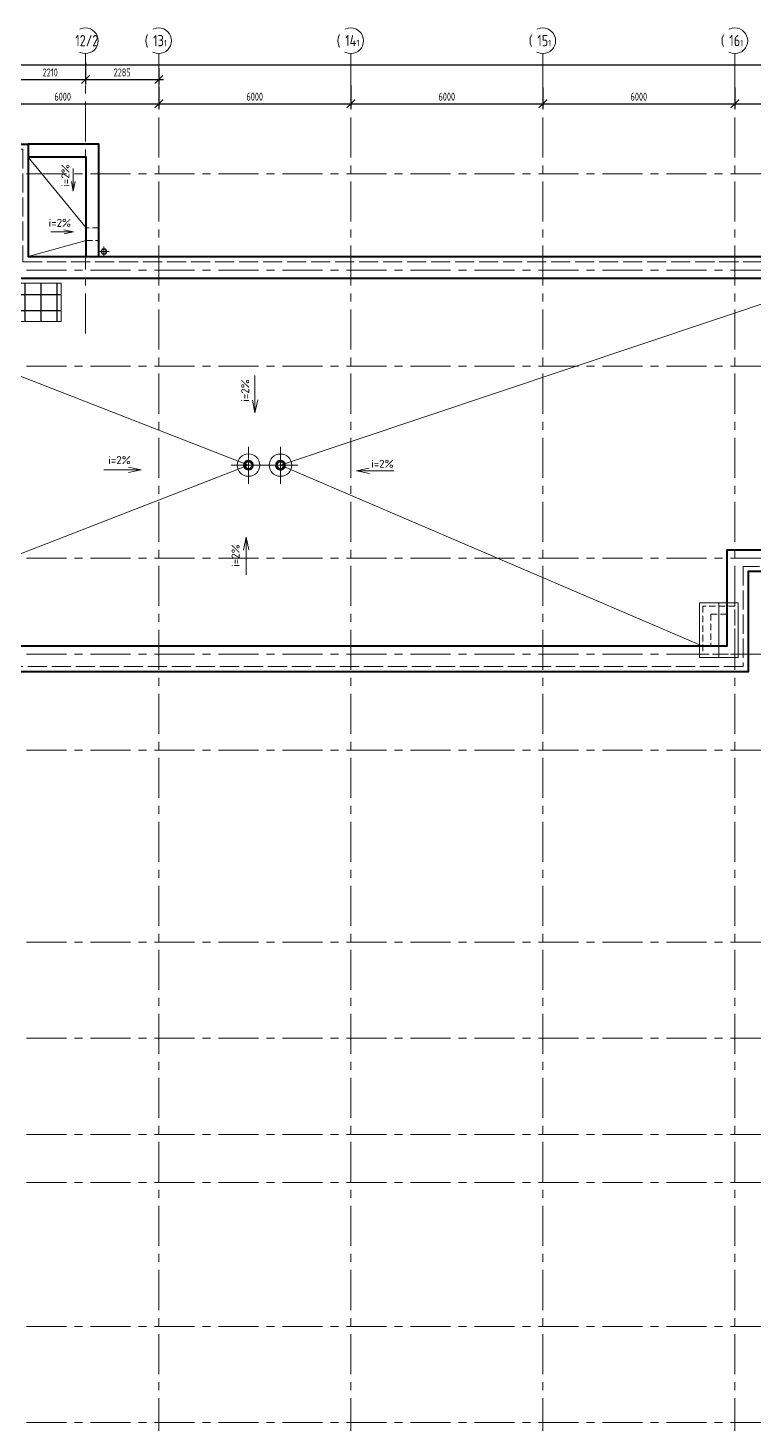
# Model space of a CAD drawing. Header units: millimetres. Extents: x -265044 to 366616, y 0 to 292181.
# Drawn here: x 226495 to 249181, y 91550 to 135163 of the extents above; entities that cross this region are included whole.
import ezdxf

# ---------------------------------------------------------------- set-up
doc = ezdxf.new("R2010")
doc.units = ezdxf.units.MM
doc.header["$MEASUREMENT"] = 0
doc.header["$PDMODE"] = 3
doc.header["$PDSIZE"] = -4
for name, pattern in [('ACAD_ISO02W100', [15, 12, -3]), ('CENTER', [2, 1.25, -0.25, 0.25, -0.25]), ('HIDDEN', [6, 4, -2])]:
    doc.linetypes.add(name, pattern=pattern)
doc.layers.get('0').update_dxf_attribs({"color": 250, "lineweight": 9})
doc.layers.get('Defpoints').update_dxf_attribs({"color": 6})
for name, color, linetype, lineweight in [('18_АР_Водостоки', 7, 'Continuous', 18), ('АР_Навесной фасад', 5, 'Continuous', 5), ('АР_Оси', 193, 'Continuous', 9), ('АР_Оси размеры', 164, 'Continuous', 9), ('АР_тонкая линия', 250, 'Continuous', 0), ('ОБОРУДОВАНИЕ', 253, 'Continuous', 5), ('перекр 0.3', 181, 'Continuous', 30), ('Подвал', 250, 'Continuous', 30), ('пунктир', 251, 'Continuous', 13)]:
    doc.layers.add(name, color=color, linetype=linetype, lineweight=lineweight)
doc.layers.add('АР_Кровля дорожки', color=6, linetype='Continuous')
doc.styles.get("Standard").update_dxf_attribs({"font": 'isocpeur.ttf'})
doc.styles.add('ГОСТ 2.304', font='isocpeur.ttf', dxfattribs={"width": 0.7})
doc.dimstyles.new('СПДС', dxfattribs={"dimscale": 100, "dimtxt": 2.5, "dimasz": 2.5, "dimexe": 1.5, "dimexo": 0, "dimgap": 1, "dimtad": 1, "dimdec": 0, "dimrnd": 1, "dimtxsty": 'ГОСТ 2.304', "dimblk": 'OBLIQUE', "dimcen": 2.5, "dimdle": 1.5, "dimadec": 0, "dimazin": 2, "dimtfac": 0.75, "dimtdec": 0, "dimtmove": 1, "dimatfit": 3, "dimfxl": 1, "dimtolj": 1, "dimarcsym": 1})

# ---------------------------------------------------------------- blocks, each defined once
blk = doc.blocks.new('_Oblique')
at = {"color": 8, "linetype": 'ByBlock', "lineweight": -2}
blk.add_line((-0.5, -0.5), (0.5, 0.5), dxfattribs=at)
blk = doc.blocks.new('*D471')
at = {"layer": 'Defpoints', "color": 0, "lineweight": 13, "ltscale": 100, "transparency": 16777216}
for p in [(224581, 133252), (230581, 133326), (230581, 132791)]:
    blk.add_point(p, dxfattribs=at)
at = {"layer": 'АР_Оси размеры', "color": 8, "lineweight": -2, "ltscale": 100, "transparency": 16777216}
for p, q in [((224581, 133252), (224581, 132641)), ((230581, 133326), (230581, 132641)), ((224431, 132791), (230731, 132791))]:
    blk.add_line(p, q, dxfattribs=at)
at = {"layer": 'АР_Оси размеры', "color": 8, "lineweight": -2, "ltscale": 100, "transparency": 16777216, "xscale": 250, "yscale": 250, "zscale": 250, "rotation": 180}
blk.add_blockref('_Oblique', (224581, 132791), dxfattribs=at)
at = {"layer": 'АР_Оси размеры', "color": 8, "lineweight": -2, "ltscale": 100, "transparency": 16777216, "xscale": 250, "yscale": 250, "zscale": 250}
blk.add_blockref('_Oblique', (230581, 132791), dxfattribs=at)
at = {"layer": 'АР_Оси размеры', "color": 8, "ltscale": 100, "transparency": 16777216, "insert": (227581, 133016), "char_height": 250, "attachment_point": 5, "style": 'ГОСТ 2.304'}
blk.add_mtext('\\A1;6000', dxfattribs=at)
blk = doc.blocks.new('*D472')
at = {"layer": 'Defpoints', "color": 0, "lineweight": 13, "ltscale": 100, "transparency": 16777216}
for p in [(230581, 133326), (236581, 133363), (236581, 132791)]:
    blk.add_point(p, dxfattribs=at)
at = {"layer": 'АР_Оси размеры', "color": 8, "lineweight": -2, "ltscale": 100, "transparency": 16777216}
for p, q in [((230581, 133326), (230581, 132641)), ((236581, 133363), (236581, 132641)), ((230431, 132791), (236731, 132791))]:
    blk.add_line(p, q, dxfattribs=at)
at = {"layer": 'АР_Оси размеры', "color": 8, "lineweight": -2, "ltscale": 100, "transparency": 16777216, "xscale": 250, "yscale": 250, "zscale": 250, "rotation": 180}
blk.add_blockref('_Oblique', (230581, 132791), dxfattribs=at)
at = {"layer": 'АР_Оси размеры', "color": 8, "lineweight": -2, "ltscale": 100, "transparency": 16777216, "xscale": 250, "yscale": 250, "zscale": 250}
blk.add_blockref('_Oblique', (236581, 132791), dxfattribs=at)
at = {"layer": 'АР_Оси размеры', "color": 8, "ltscale": 100, "transparency": 16777216, "insert": (233581, 133016), "char_height": 250, "attachment_point": 5, "style": 'ГОСТ 2.304'}
blk.add_mtext('\\A1;6000', dxfattribs=at)
blk = doc.blocks.new('*D473')
at = {"layer": 'Defpoints', "color": 0, "lineweight": 13, "ltscale": 100, "transparency": 16777216}
for p in [(236581, 133363), (242581, 133293), (242581, 132791)]:
    blk.add_point(p, dxfattribs=at)
at = {"layer": 'АР_Оси размеры', "color": 8, "lineweight": -2, "ltscale": 100, "transparency": 16777216}
for p, q in [((236581, 133363), (236581, 132641)), ((242581, 133293), (242581, 132641)), ((236431, 132791), (242731, 132791))]:
    blk.add_line(p, q, dxfattribs=at)
at = {"layer": 'АР_Оси размеры', "color": 8, "lineweight": -2, "ltscale": 100, "transparency": 16777216, "xscale": 250, "yscale": 250, "zscale": 250, "rotation": 180}
blk.add_blockref('_Oblique', (236581, 132791), dxfattribs=at)
at = {"layer": 'АР_Оси размеры', "color": 8, "lineweight": -2, "ltscale": 100, "transparency": 16777216, "xscale": 250, "yscale": 250, "zscale": 250}
blk.add_blockref('_Oblique', (242581, 132791), dxfattribs=at)
at = {"layer": 'АР_Оси размеры', "color": 8, "ltscale": 100, "transparency": 16777216, "insert": (239581, 133016), "char_height": 250, "attachment_point": 5, "style": 'ГОСТ 2.304'}
blk.add_mtext('\\A1;6000', dxfattribs=at)
blk = doc.blocks.new('*D474')
at = {"layer": 'Defpoints', "color": 0, "lineweight": 13, "ltscale": 100, "transparency": 16777216}
for p in [(242581, 133293), (248581, 133292), (248581, 132791)]:
    blk.add_point(p, dxfattribs=at)
at = {"layer": 'АР_Оси размеры', "color": 8, "lineweight": -2, "ltscale": 100, "transparency": 16777216}
for p, q in [((242581, 133293), (242581, 132641)), ((248581, 133292), (248581, 132641)), ((242431, 132791), (248731, 132791))]:
    blk.add_line(p, q, dxfattribs=at)
at = {"layer": 'АР_Оси размеры', "color": 8, "lineweight": -2, "ltscale": 100, "transparency": 16777216, "xscale": 250, "yscale": 250, "zscale": 250, "rotation": 180}
blk.add_blockref('_Oblique', (242581, 132791), dxfattribs=at)
at = {"layer": 'АР_Оси размеры', "color": 8, "lineweight": -2, "ltscale": 100, "transparency": 16777216, "xscale": 250, "yscale": 250, "zscale": 250}
blk.add_blockref('_Oblique', (248581, 132791), dxfattribs=at)
at = {"layer": 'АР_Оси размеры', "color": 8, "ltscale": 100, "transparency": 16777216, "insert": (245581, 133016), "char_height": 250, "attachment_point": 5, "style": 'ГОСТ 2.304'}
blk.add_mtext('\\A1;6000', dxfattribs=at)
blk = doc.blocks.new('*D475')
at = {"layer": 'Defpoints', "color": 0, "lineweight": 13, "ltscale": 100, "transparency": 16777216}
for p in [(248581, 133292), (252091, 133329), (252091, 132791)]:
    blk.add_point(p, dxfattribs=at)
at = {"layer": 'АР_Оси размеры', "color": 8, "lineweight": -2, "ltscale": 100, "transparency": 16777216}
for p, q in [((248581, 133292), (248581, 132641)), ((252091, 133329), (252091, 132641)), ((248431, 132791), (252241, 132791))]:
    blk.add_line(p, q, dxfattribs=at)
at = {"layer": 'АР_Оси размеры', "color": 8, "lineweight": -2, "ltscale": 100, "transparency": 16777216, "xscale": 250, "yscale": 250, "zscale": 250, "rotation": 180}
blk.add_blockref('_Oblique', (248581, 132791), dxfattribs=at)
at = {"layer": 'АР_Оси размеры', "color": 8, "lineweight": -2, "ltscale": 100, "transparency": 16777216, "xscale": 250, "yscale": 250, "zscale": 250}
blk.add_blockref('_Oblique', (252091, 132791), dxfattribs=at)
at = {"layer": 'АР_Оси размеры', "color": 8, "ltscale": 100, "transparency": 16777216, "insert": (250336, 133016), "char_height": 250, "attachment_point": 5, "style": 'ГОСТ 2.304'}
blk.add_mtext('\\A1;3510', dxfattribs=at)
blk = doc.blocks.new('*D477')
at = {"layer": 'Defpoints', "color": 0, "lineweight": 13, "ltscale": 100, "transparency": 16777216}
for p in [(228296, 134088), (226086, 133566), (228296, 133547)]:
    blk.add_point(p, dxfattribs=at)
at = {"layer": 'АР_Оси размеры', "color": 8, "lineweight": -2, "ltscale": 100, "transparency": 16777216}
for p, q in [((228296, 134088), (228296, 133397)), ((225936, 133547), (228446, 133547)), ((226086, 133566), (226086, 133397))]:
    blk.add_line(p, q, dxfattribs=at)
at = {"layer": 'АР_Оси размеры', "color": 8, "lineweight": -2, "ltscale": 100, "transparency": 16777216, "xscale": 250, "yscale": 250, "zscale": 250, "rotation": 180}
blk.add_blockref('_Oblique', (226086, 133547), dxfattribs=at)
at = {"layer": 'АР_Оси размеры', "color": 8, "lineweight": -2, "ltscale": 100, "transparency": 16777216, "xscale": 250, "yscale": 250, "zscale": 250}
blk.add_blockref('_Oblique', (228296, 133547), dxfattribs=at)
at = {"layer": 'АР_Оси размеры', "color": 8, "ltscale": 100, "transparency": 16777216, "insert": (227191, 133772), "char_height": 250, "attachment_point": 5, "style": 'ГОСТ 2.304'}
blk.add_mtext('\\A1;2210', dxfattribs=at)
blk = doc.blocks.new('*D478')
at = {"layer": 'Defpoints', "color": 0, "lineweight": 13, "ltscale": 100, "transparency": 16777216}
for p in [(228296, 134088), (230581, 133904), (230581, 133547)]:
    blk.add_point(p, dxfattribs=at)
at = {"layer": 'АР_Оси размеры', "color": 8, "lineweight": -2, "ltscale": 100, "transparency": 16777216}
for p, q in [((228296, 134088), (228296, 133397)), ((230581, 133904), (230581, 133397)), ((228146, 133547), (230731, 133547))]:
    blk.add_line(p, q, dxfattribs=at)
at = {"layer": 'АР_Оси размеры', "color": 8, "lineweight": -2, "ltscale": 100, "transparency": 16777216, "xscale": 250, "yscale": 250, "zscale": 250, "rotation": 180}
blk.add_blockref('_Oblique', (228296, 133547), dxfattribs=at)
at = {"layer": 'АР_Оси размеры', "color": 8, "lineweight": -2, "ltscale": 100, "transparency": 16777216, "xscale": 250, "yscale": 250, "zscale": 250}
blk.add_blockref('_Oblique', (230581, 133547), dxfattribs=at)
at = {"layer": 'АР_Оси размеры', "color": 8, "ltscale": 100, "transparency": 16777216, "insert": (229438, 133772), "char_height": 250, "attachment_point": 5, "style": 'ГОСТ 2.304'}
blk.add_mtext('\\A1;2285', dxfattribs=at)
blk = doc.blocks.new('*D480')
at = {"layer": 'Defpoints', "color": 0, "lineweight": 13, "ltscale": 100, "transparency": 16777216}
for p in [(188581, 134013), (252091, 134013), (252091, 134013)]:
    blk.add_point(p, dxfattribs=at)
at = {"layer": 'АР_Оси размеры', "color": 8, "lineweight": -2, "ltscale": 100, "transparency": 16777216}
for p, q in [((188431, 134013), (252241, 134013)), ((188581, 134013), (188581, 134163)), ((252091, 134013), (252091, 134163))]:
    blk.add_line(p, q, dxfattribs=at)
at = {"layer": 'АР_Оси размеры', "color": 8, "lineweight": -2, "ltscale": 100, "transparency": 16777216, "xscale": 250, "yscale": 250, "zscale": 250, "rotation": 180}
blk.add_blockref('_Oblique', (188581, 134013), dxfattribs=at)
at = {"layer": 'АР_Оси размеры', "color": 8, "lineweight": -2, "ltscale": 100, "transparency": 16777216, "xscale": 250, "yscale": 250, "zscale": 250}
blk.add_blockref('_Oblique', (252091, 134013), dxfattribs=at)
at = {"layer": 'АР_Оси размеры', "color": 8, "ltscale": 100, "transparency": 16777216, "insert": (220336, 134238), "char_height": 250, "attachment_point": 5, "style": 'ГОСТ 2.304'}
blk.add_mtext('\\A1;63510', dxfattribs=at)
blk = doc.blocks.new('*D1252')
at = {"layer": 'Defpoints', "color": 0, "lineweight": 13, "ltscale": 100, "transparency": 16777216}
for p in [(224581, 133252), (230581, 133326), (230581, 132791)]:
    blk.add_point(p, dxfattribs=at)
at = {"layer": 'АР_Оси размеры', "color": 8, "lineweight": -2, "ltscale": 100, "transparency": 16777216}
for p, q in [((224581, 133252), (224581, 132641)), ((230581, 133326), (230581, 132641)), ((224431, 132791), (230731, 132791))]:
    blk.add_line(p, q, dxfattribs=at)
at = {"layer": 'АР_Оси размеры', "color": 8, "lineweight": -2, "ltscale": 100, "transparency": 16777216, "xscale": 250, "yscale": 250, "zscale": 250, "rotation": 180}
blk.add_blockref('_Oblique', (224581, 132791), dxfattribs=at)
at = {"layer": 'АР_Оси размеры', "color": 8, "lineweight": -2, "ltscale": 100, "transparency": 16777216, "xscale": 250, "yscale": 250, "zscale": 250}
blk.add_blockref('_Oblique', (230581, 132791), dxfattribs=at)
at = {"layer": 'АР_Оси размеры', "color": 8, "ltscale": 100, "transparency": 16777216, "insert": (227581, 133016), "char_height": 250, "attachment_point": 5, "style": 'ГОСТ 2.304'}
blk.add_mtext('\\A1;6000', dxfattribs=at)
blk = doc.blocks.new('*D1253')
at = {"layer": 'Defpoints', "color": 0, "lineweight": 13, "ltscale": 100, "transparency": 16777216}
for p in [(230581, 133326), (236581, 133363), (236581, 132791)]:
    blk.add_point(p, dxfattribs=at)
at = {"layer": 'АР_Оси размеры', "color": 8, "lineweight": -2, "ltscale": 100, "transparency": 16777216}
for p, q in [((230581, 133326), (230581, 132641)), ((236581, 133363), (236581, 132641)), ((230431, 132791), (236731, 132791))]:
    blk.add_line(p, q, dxfattribs=at)
at = {"layer": 'АР_Оси размеры', "color": 8, "lineweight": -2, "ltscale": 100, "transparency": 16777216, "xscale": 250, "yscale": 250, "zscale": 250, "rotation": 180}
blk.add_blockref('_Oblique', (230581, 132791), dxfattribs=at)
at = {"layer": 'АР_Оси размеры', "color": 8, "lineweight": -2, "ltscale": 100, "transparency": 16777216, "xscale": 250, "yscale": 250, "zscale": 250}
blk.add_blockref('_Oblique', (236581, 132791), dxfattribs=at)
at = {"layer": 'АР_Оси размеры', "color": 8, "ltscale": 100, "transparency": 16777216, "insert": (233581, 133016), "char_height": 250, "attachment_point": 5, "style": 'ГОСТ 2.304'}
blk.add_mtext('\\A1;6000', dxfattribs=at)
blk = doc.blocks.new('A$C1f3596d3')
at = {"layer": 'АР_тонкая линия', "color": 8, "ltscale": 100}
for p, q in [((-705, -134), (0, -134)), ((0, -134), (-301, -72)), ((-298, -190), (0, -134))]:
    blk.add_line(p, q, dxfattribs=at)
blk = doc.blocks.new('A$C28161c4d')
at = {"layer": 'АР_тонкая линия', "color": 8, "ltscale": 100}
for p, q in [((-167, 158), (538, 158)), ((538, 158), (237, 221)), ((240, 98), (538, 158))]:
    blk.add_line(p, q, dxfattribs=at)
blk = doc.blocks.new('A$Cbcf6c787')
at = {"layer": '18_АР_Водостоки', "color": 8}
for p, q in [((-162, 0), (162, 0)), ((0, 162), (0, -162))]:
    blk.add_line(p, q, dxfattribs=at)
for radius in [88.3, 75]:
    blk.add_circle((0, 0), radius, dxfattribs=at)
blk = doc.blocks.new('A$C6f2de472')
at = {"layer": 'АР_тонкая линия', "color": 8, "ltscale": 100}
for p, q in [((55, -69), (55, -734)), ((55, -734), (10, -510)), ((10, -510), (55, -734)), ((55, -734), (104, -506))]:
    blk.add_line(p, q, dxfattribs=at)
blk = doc.blocks.new('M_Сток крыши - Сетчатый фильтр 380 мм - Слив 200 мм 2-3193379-Кровля')
at = {"layer": 'ОБОРУДОВАНИЕ', "color": 8, "lineweight": 20, "flags": 128}
for points in [[(-152, 9), (-132, 9), (-112, 9)], [(-108, 31), (-127, 37), (-146, 44)], [(-142, 56), (-123, 49), (-104, 43)], [(-93, 63), (-109, 74), (-126, 86)], [(-118, 96), (-102, 85), (-86, 73)], [(-70, 88), (-82, 104), (-93, 120)], [(-83, 128), (-71, 112), (-59, 95)], [(-40, 105), (-46, 124), (-52, 143)], [(-40, 147), (-34, 128), (-28, 109)], [(-6, 112), (-6, 132), (-6, 152)], [(6, 152), (6, 132), (6, 112)], [(28, 109), (34, 128), (40, 147)], [(52, 143), (46, 124), (40, 105)], [(59, 95), (71, 112), (83, 128)], [(93, 120), (82, 104), (70, 88)], [(86, 73), (102, 85), (118, 96)], [(126, 86), (109, 74), (93, 63)], [(104, 43), (123, 49), (142, 56)], [(146, 44), (127, 37), (108, 31)], [(112, 9), (132, 9), (152, 9)], [(-112, -4), (-132, -4), (-152, -4)], [(-147, -38), (-128, -32), (-109, -26)], [(-106, -38), (-125, -44), (-144, -51)], [(-128, -82), (-112, -71), (-96, -59)], [(-88, -69), (-105, -81), (-121, -93)], [(-96, -118), (-84, -102), (-72, -86)], [(-62, -94), (-74, -110), (-86, -126)], [(-54, -143), (-48, -124), (-42, -104)], [(-29, -108), (-36, -128), (-42, -147)], [(-6, -152), (-6, -132), (-6, -112)], [(6, -112), (6, -132), (6, -152)], [(42, -147), (36, -128), (29, -108)], [(42, -104), (48, -124), (54, -143)], [(86, -126), (74, -110), (62, -94)], [(72, -86), (84, -102), (96, -118)], [(121, -93), (105, -81), (88, -69)], [(96, -59), (112, -71), (128, -82)], [(144, -51), (125, -44), (106, -38)], [(109, -26), (128, -32), (147, -38)], [(152, -4), (132, -4), (112, -4)]]:
    blk.add_lwpolyline(points, dxfattribs=at)
at = {"layer": 'ОБОРУДОВАНИЕ', "color": 8, "lineweight": 20}
for radius, start, end in [(350, 360, 180), (152, 163.3962, 176.5684), (152, 145.5443, 158.6195), (152, 127.775, 140.7677), (112, 175.3454, 180), (112, 157.4148, 163.893), (102, 360, 180), (112, 139.6161, 146.0938), (152, 110.0657, 122.9987), (112, 121.9295, 128.4067), (152, 92.388, 105.2896), (112, 104.3243, 110.801), (112, 86.7618, 93.2382), (152, 74.7104, 87.612), (112, 69.199, 75.6757), (152, 57.0013, 69.9343), (112, 51.5933, 58.0705), (112, 33.9062, 40.3839), (152, 39.2323, 52.225), (112, 16.107, 22.5852), (112, 360, 4.6546), (152, 21.3805, 34.4557), (152, 3.4316, 16.6038), (350, 180, 360), (152, 181.3452, 194.6195), (152, 199.3962, 212.7677), (152, 217.5443, 230.9987), (112, 180, 181.8238), (112, 193.4148, 199.893), (102, 180, 360), (112, 211.6161, 218.0938), (152, 235.775, 249.2896), (112, 229.9295, 236.4067), (112, 248.3243, 254.801), (152, 254.0657, 267.612), (112, 266.7618, 273.2382), (152, 272.388, 285.9343), (112, 285.199, 291.6757), (152, 290.7104, 304.225), (112, 303.5933, 310.0705), (112, 321.9062, 328.3839), (152, 309.0013, 322.4557), (112, 340.107, 346.5852), (112, 358.1762, 360), (152, 327.2323, 340.6038), (152, 345.3805, 358.6548)]:
    blk.add_arc((0, 0), radius, start, end, dxfattribs=at)
blk = doc.blocks.new('A$C357e6c43')
at = {"layer": 'перекр 0.3', "color": 8, "lineweight": 18, "flags": 128}
for points in [[(-152, 9), (-132, 9), (-112, 9)], [(-108, 31), (-127, 37), (-146, 44)], [(-142, 56), (-123, 49), (-104, 43)], [(-93, 63), (-109, 74), (-126, 86)], [(-118, 96), (-102, 85), (-86, 73)], [(-70, 88), (-82, 104), (-93, 120)], [(-83, 128), (-71, 112), (-59, 95)], [(-40, 105), (-46, 124), (-52, 143)], [(-40, 147), (-34, 128), (-28, 109)], [(-6, 112), (-6, 132), (-6, 152)], [(6, 152), (6, 132), (6, 112)], [(28, 109), (34, 128), (40, 147)], [(52, 143), (46, 124), (40, 105)], [(59, 95), (71, 112), (83, 128)], [(93, 120), (82, 104), (70, 88)], [(86, 73), (102, 85), (118, 96)], [(126, 86), (109, 74), (93, 63)], [(104, 43), (123, 49), (142, 56)], [(146, 44), (127, 37), (108, 31)], [(112, 9), (132, 9), (152, 9)], [(-112, -4), (-132, -4), (-152, -4)], [(-147, -38), (-128, -32), (-109, -26)], [(-106, -38), (-125, -44), (-144, -51)], [(-128, -82), (-112, -71), (-96, -59)], [(-88, -69), (-105, -81), (-121, -93)], [(-96, -118), (-84, -102), (-72, -86)], [(-62, -94), (-74, -110), (-86, -126)], [(-54, -143), (-48, -124), (-42, -104)], [(-29, -108), (-36, -128), (-42, -147)], [(-6, -152), (-6, -132), (-6, -112)], [(6, -112), (6, -132), (6, -152)], [(42, -147), (36, -128), (29, -108)], [(42, -104), (48, -124), (54, -143)], [(86, -126), (74, -110), (62, -94)], [(72, -86), (84, -102), (96, -118)], [(121, -93), (105, -81), (88, -69)], [(96, -59), (112, -71), (128, -82)], [(144, -51), (125, -44), (106, -38)], [(109, -26), (128, -32), (147, -38)], [(152, -4), (132, -4), (112, -4)]]:
    blk.add_lwpolyline(points, dxfattribs=at)
at = {"layer": 'перекр 0.3', "color": 8, "lineweight": 18}
for radius, start, end in [(350, 0, 180), (350, 180, 0), (152, 163.3962, 176.5684), (152, 145.5443, 158.6195), (152, 127.775, 140.7677), (112, 175.3454, 180), (112, 180, 181.8238), (112, 157.4148, 163.893), (102, 0, 180), (102, 180, 0), (112, 139.6161, 146.0938), (152, 110.0657, 122.9987), (112, 121.9295, 128.4067), (152, 92.388, 105.2896), (112, 104.3243, 110.801), (112, 86.7618, 93.2382), (152, 74.7104, 87.612), (112, 69.199, 75.6757), (152, 57.0013, 69.9343), (112, 51.5933, 58.0705), (112, 33.9062, 40.3839), (152, 39.2323, 52.225), (112, 16.107, 22.5852), (112, 0, 4.6546), (112, 358.1762, 0), (152, 21.3805, 34.4557), (152, 3.4316, 16.6038), (152, 181.3452, 194.6195), (152, 199.3962, 212.7677), (152, 217.5443, 230.9987), (112, 193.4148, 199.893), (112, 211.6161, 218.0938), (152, 235.775, 249.2896), (112, 229.9295, 236.4067), (112, 248.3243, 254.801), (152, 254.0657, 267.612), (112, 266.7618, 273.2382), (152, 272.388, 285.9343), (112, 285.199, 291.6757), (152, 290.7104, 304.225), (112, 303.5933, 310.0705), (112, 321.9062, 328.3839), (152, 309.0013, 322.4557), (112, 340.107, 346.5852), (152, 327.2323, 340.6038), (152, 345.3805, 358.6548)]:
    blk.add_arc((0, 0), radius, start, end, dxfattribs=at)
blk = doc.blocks.new('A$C8cebf7a6')
at = {"layer": 'АР_тонкая линия', "color": 8, "ltscale": 500}
for p in [(25453, 25919), (26453, 25919), (-5359, 22755), (-4352, 22764), (-1001, 1), (0, 0)]:
    blk.add_blockref('A$C357e6c43', p, dxfattribs=at)
blk = doc.blocks.new('A$C8068bb3d')
at = {"layer": 'АР_Оси', "color": 8, "linetype": 'CENTER', "ltscale": 1000}
for p, q in [((0, -576), (0, 576)), ((537, 0), (-537, 0))]:
    blk.add_line(p, q, dxfattribs=at)

msp = doc.modelspace()

# ---------------------------------------------------------------- hatches: boundary and pattern name
at = {"layer": 'АР_Кровля дорожки', "ltscale": 120}
h = msp.add_hatch(dxfattribs=at)
h.set_pattern_fill('ANSI37', color=8, scale=4000, angle=45, double=1)
h.set_pattern_definition([(90, (675908.43, 142332.2), (-500, 0), []), (180, (675908.43, 142332.2), (-3e-14, -500), [])])
h.paths.add_polyline_path([(217278.2, 125988), (217279.5, 127189.6), (227532.4, 127189.6), (227531.1, 125988)])

# ---------------------------------------------------------------- linework, layer by layer
at = {"layer": 'АР_Навесной фасад', "color": 8, "lineweight": 40, "ltscale": 100}
msp.add_lwpolyline([(200159.3, 131020.7), (209999.3, 131020.7), (209999.3, 128020.7), (218159.3, 128020.7), (218159.3, 131530.7), (226499.8, 131530.7), (226499.3, 128020.7), (252509.3, 128020.7)], dxfattribs=at)
for points in [[(226499.3, 128020.7), (228709.3, 128020.7), (228709.3, 131530.7), (226499.8, 131530.7)], [(226499.1, 128020.7), (228309.3, 128020.7), (228309.3, 131130.7), (226499.5, 131130.7)]]:
    msp.add_lwpolyline(points, close=True, dxfattribs=at)
for points in [[(210514.3, 127350.7), (218829.3, 127350.7), (218829.3, 130860.7), (225829.6, 130860.7), (225829, 127350.5), (251839.3, 127350.5), (251839.3, 118850.7), (248329.3, 118850.7), (248329.3, 115850.7), (218814.3, 115850.7), (218814.3, 114910.7, -0.1713588), (216282.9, 109248.2, -0.1904546), (210087.5, 106369.4), (209329.2, 106369.4), (209329.2, 101865.7), (212459.2, 101865.7), (212459.2, 98935.7), (213339.2, 98935.7)], [(252509.3, 118180.7), (248999.3, 118180.7), (248999.3, 115050.7), (219458.7, 115050.7), (219458.7, 114910.7, -0.1768281), (216688.7, 108709.3, -0.1882125), (210139.2, 105715.9), (209999.2, 105715.9), (209999.2, 102535.7), (213129.2, 102535.7), (213129.2, 99605.7), (216249.3, 99605.7), (216249.3, 91265.7)]]:
    msp.add_lwpolyline(points, format="xyb", dxfattribs=at)
at = {"layer": 'АР_Оси', "color": 8, "linetype": 'CENTER', "ltscale": 1000}
for p, q in [((228295.6, 125617), (228295.6, 134361.7)), ((230580.6, 134363.2), (230580.6, 78630.8)), ((236580.6, 134363.2), (236580.6, 78630.8)), ((242580.6, 134363.2), (242580.6, 78630.8)), ((248580.6, 134363.2), (248580.6, 78630.8)), ((182446.9, 130600.7), (265625.3, 130600.7)), ((182446.9, 127600.7), (265625.3, 127600.7)), ((182446.9, 124600.7), (265625.3, 124600.7)), ((182446.9, 118600.7), (265625.3, 118600.7)), ((182446.9, 115600.7), (265625.3, 115600.7)), ((182446.9, 112600.7), (265625.3, 112600.7)), ((182446.9, 106600.7), (265625.3, 106600.7)), ((182446.9, 103600.7), (265625.3, 103600.7)), ((182446.9, 100600.7), (265625.3, 100600.7)), ((182446.9, 99100.7), (265625.3, 99100.7)), ((182446.9, 94600.7), (265625.3, 94600.7)), ((182446.9, 91600.7), (265625.3, 91600.7))]:
    msp.add_line(p, q, dxfattribs=at)
at = {"layer": 'АР_Оси', "color": 8, "ltscale": 0.5}
for centre in [(228290.6, 134763.2), (230580.6, 134763.2), (236580.6, 134763.2), (242580.6, 134763.2), (248580.6, 134763.2)]:
    msp.add_circle(centre, 400, dxfattribs=at)
at = {"layer": 'АР_тонкая линия', "color": 8, "ltscale": 100}
for p, q in [((226500.3, 131130.7), (228309.3, 128918.9)), ((228309.3, 128521.1), (226499.1, 128020.7)), ((218829.1, 127189.6), (233385.2, 121502)), ((251839.3, 127350.5), (234390.3, 121502)), ((233385.2, 121502), (218814.3, 115850.7)), ((233385.2, 121501.9), (234390.3, 121501.9)), ((234390.3, 121502), (247579.8, 115850.7)), ((248079.6, 117199.3), (248079.6, 115500.7))]:
    msp.add_line(p, q, dxfattribs=at)
for points in [[(226499.3, 128020.7), (228709.3, 128020.7), (228709.3, 131530.7), (226499.8, 131530.7)], [(226499.3, 128020.7), (228709.3, 128020.7), (228709.3, 131530.7), (226499.8, 131530.7)], [(226499.1, 128020.7), (228309.3, 128020.7), (228309.3, 131130.7), (226499.5, 131130.7)], [(226499.1, 128020.7), (228309.3, 128020.7), (228309.3, 131130.7), (226499.5, 131130.7)], [(247479.8, 115500.7), (248679.3, 115500.7), (248679.3, 117199.3), (247479.8, 117199.3)]]:
    msp.add_lwpolyline(points, close=True, dxfattribs=at)
msp.add_lwpolyline([(224911.2, 125988), (217278.2, 125988), (217278.2, 127189.6), (227531.7, 127189.6), (227531.7, 125988), (226084.3, 125988)], dxfattribs=at)
at = {"layer": 'перекр 0.3', "color": 8, "linetype": 'HIDDEN', "lineweight": 5, "ltscale": 50}
for points in [[(228309.3, 128521.1), (228709.3, 128521.1), (228709.3, 128918.9), (228309.3, 128918.9)], [(247579.8, 115600.7), (248579.3, 115600.7), (248579.3, 117099.3), (247579.8, 117099.3)], [(247829.8, 115850.7), (248329.3, 115850.7), (248329.3, 116849.3), (247829.8, 116849.3)]]:
    msp.add_lwpolyline(points, close=True, dxfattribs=at)
at = {"layer": 'пунктир', "color": 8, "linetype": 'ACAD_ISO02W100', "ltscale": 50}
for points in [[(194259.2, 82045.7), (194259.2, 106340.7), (188319.3, 106340.7), (188319.3, 118860.7), (191829.1, 118860.7), (191829.1, 119160.7, -0.2153269), (194373.8, 124795.6, -0.1501518), (200029.4, 127350.9), (200319.3, 127350.9), (200319.3, 130860.7), (209839.3, 130860.7), (209839.3, 127860.7), (218319.3, 127860.7), (218319.3, 131370.7), (226339.8, 131370.7), (226339.3, 127860.7), (252349.3, 127860.7)], [(252349.3, 118340.7), (248839.3, 118340.7), (248839.3, 115210.7), (219298.7, 115210.7), (219298.7, 114916.3, -0.1766803), (216573.8, 108820.7, -0.1880927), (210134.6, 105875.9), (209839.2, 105875.9), (209839.2, 102375.7), (212969.2, 102375.7), (212969.2, 99445.7), (216089.3, 99445.7), (216089.3, 91425.7)]]:
    msp.add_lwpolyline(points, format="xyb", dxfattribs=at)

# ---------------------------------------------------------------- block references
at = {"layer": 'АР_тонкая линия', "color": 8, "ltscale": 100, "rotation": 270}
msp.add_blockref('A$C1f3596d3', (228041, 130068.1), dxfattribs=at)
at = {"layer": 'АР_тонкая линия', "color": 8, "ltscale": 100}
for name, p in [('A$C28161c4d', (227382, 128635.7)), ('A$Cbcf6c787', (228869.8, 128175.9))]:
    msp.add_blockref(name, p, dxfattribs=at)
at = {"layer": 'АР_тонкая линия', "color": 8, "ltscale": 100, "xscale": 1.754367527776944, "yscale": 1.754367527776944, "zscale": 1.754367527776944}
msp.add_blockref('A$C6f2de472', (233491, 124428.3), dxfattribs=at)
at = {"layer": 'АР_тонкая линия', "color": 8, "ltscale": 500}
msp.add_blockref('A$C357e6c43', (234385.2, 121506.6), dxfattribs=at)
at = {"layer": 'АР_тонкая линия', "color": 8, "ltscale": 100, "yscale": 1.754367527776944, "zscale": 1.754367527776944}
for p, xscale, rotation in [((228746.9, 121456.2), -1.754367527776944, 90), ((238049.3, 121427.2), 1.754367527776944, 270), ((233408.9, 117962.6), 1.754367527776944, 180)]:
    msp.add_blockref('A$C6f2de472', p, dxfattribs=dict(at, xscale=xscale, rotation=rotation))
at = {"layer": 'ОБОРУДОВАНИЕ', "color": 8, "lineweight": 50, "rotation": 270}
msp.add_blockref('M_Сток крыши - Сетчатый фильтр 380 мм - Слив 200 мм 2-3193379-Кровля', (234385.3, 121502), dxfattribs=at)
at = {"layer": 'Подвал', "color": 8, "lineweight": 13, "ltscale": 500}
for name, p in [('A$C8cebf7a6', (207932.1, 95587.7)), ('A$C8068bb3d', (233385.2, 121501.9)), ('A$C8068bb3d', (234390.3, 121501.9))]:
    msp.add_blockref(name, p, dxfattribs=at)

# ---------------------------------------------------------------- texts
at = {"layer": 'АР_тонкая линия', "color": 8, "ltscale": 100, "char_height": 250, "width": 682.5, "attachment_point": 1, "rotation": 90}
for insert in [(227542, 130203.9), (233157.2, 123486.3), (232856.8, 118328.2)]:
    msp.add_mtext('i=2%', dxfattribs=dict(at, insert=insert))
at = {"layer": 'АР_тонкая линия', "color": 8, "ltscale": 100, "char_height": 250, "width": 682.5, "attachment_point": 1}
for insert in [(227141.3, 129198.9), (229005.7, 121787.3), (237218.6, 121672.3)]:
    msp.add_mtext('i=2%', dxfattribs=dict(at, insert=insert))

# ---------------------------------------------------------------- dimensions: what is measured, and where the dimension line sits
at = {"layer": 'АР_Оси размеры', "color": 8, "ltscale": 100}
for base, p1, p2, picture, middle in [((228295.6, 133546.7), (226085.6, 133566), (228295.6, 134087.6), '*D477', (227190.6, 133771.7)), ((230580.6, 133546.7), (228295.6, 134087.6), (230580.6, 133904.1), '*D478', (229438.1, 133771.7)), ((230580.6, 132790.8), (224580.6, 133252), (230580.6, 133326.4), '*D471', (227580.6, 133015.8)), ((230580.6, 132790.8), (224580.6, 133252), (230580.6, 133326.4), '*D1252', (227580.6, 133015.8)), ((236580.6, 132790.8), (230580.6, 133326.4), (236580.6, 133363.4), '*D472', (233580.6, 133015.8)), ((236580.6, 132790.8), (230580.6, 133326.4), (236580.6, 133363.4), '*D1253', (233580.6, 133015.8)), ((242580.6, 132790.8), (236580.6, 133363.4), (242580.6, 133292.8), '*D473', (239580.6, 133015.8)), ((248580.6, 132790.8), (242580.6, 133292.8), (248580.6, 133292), '*D474', (245580.6, 133015.8)), ((252090.6, 132790.8), (248580.6, 133292), (252090.6, 133329), '*D475', (250335.6, 133015.8))]:
    dim = msp.add_linear_dim(base=base, p1=p1, p2=p2, dimstyle='СПДС', override={"dimclrd": 8, "dimclre": 8, "dimclrt": 8}, dxfattribs=at)
    dim.commit()
    dim.dimension.update_dxf_attribs({"geometry": picture, "text_midpoint": middle})

# ---------------------------------------------------------------- next in the draw order: texts
at = {"layer": 'АР_Оси', "color": 8, "char_height": 350, "width": 123.867, "attachment_point": 1, "line_spacing_factor": 1.149209, "style": 'ГОСТ 2.304', "bg_fill": 2}
for s, insert in [('{\\W0.8;12/2}', (227972.8, 134940.9)), ('{\\W0.8;15\\H0.57143x;1}', (242406.5, 134940.9)), ('{\\W0.8;16\\H0.57143x;1}', (248406.5, 134940.9))]:
    msp.add_mtext(s, dxfattribs=dict(at, insert=insert))
at = {"layer": 'АР_Оси', "color": 8, "ltscale": 0.5, "char_height": 350, "width": 123.867, "attachment_point": 1, "line_spacing_factor": 1.149209, "style": 'ГОСТ 2.304', "bg_fill": 2}
for s, insert in [('{\\W0.8;13\\H0.57143x;1}', (230406.5, 134940.9)), ('{\\W0.8;14\\H0.57143x;1}', (236406.5, 134940.9))]:
    msp.add_mtext(s, dxfattribs=dict(at, insert=insert))

# ---------------------------------------------------------------- next in the draw order: dimensions: what is measured, and where the dimension line sits
at = {"layer": 'АР_Оси размеры', "color": 8, "ltscale": 100}
dim = msp.add_linear_dim(base=(252090.6, 134013.2), p1=(188580.6, 134013.2), p2=(252090.6, 134013.2), dimstyle='СПДС', override={"dimclrd": 8, "dimclre": 8, "dimclrt": 8}, dxfattribs=at)
dim.commit()
dim.dimension.update_dxf_attribs({"geometry": '*D480', "text_midpoint": (220335.6, 134238.2)})

doc.saveas('drawing.dxf')
